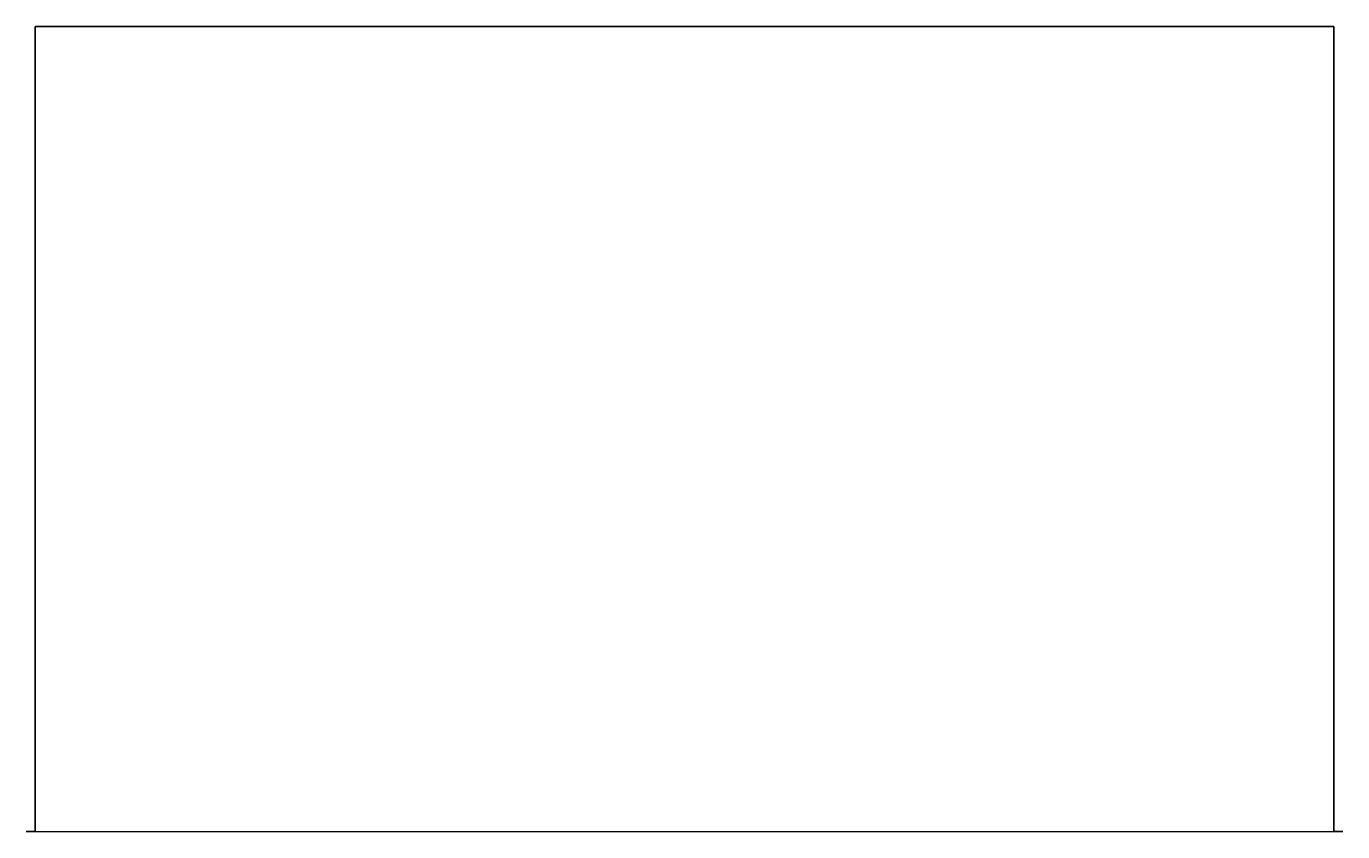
# Model space of a CAD drawing. Extents: x -1.48 to 1.48, y -3.77 to -1.96.
import ezdxf

# ---------------------------------------------------------------- set-up
doc = ezdxf.new("R2010")
doc.units = 0
doc.layers.add('INTERIOR1', color=4, linetype='CONTINUOUS')

msp = doc.modelspace()

# ---------------------------------------------------------------- linework, layer by layer
at = {"layer": 'INTERIOR1'}
for points in [[(-1.46, -3.77, 1.43), (-1.46, -1.96, 1.43), (-1.46, -2.14, 2.43), (-1.46, -3.44, 2.43)], [(-1.46, -1.96, 3.32), (1.46, -1.96, 3.32), (1.41, -1.96, 3.42), (-1.41, -1.96, 3.42)], [(-1.46, -1.96, 1.43), (1.46, -1.96, 1.43), (1.15, -1.96, 2.54), (-1.15, -1.96, 2.54)], [(-1.15, -1.96, 2.54), (-1.31, -1.96, 2.54), (-1.46, -1.96, 1.43)], [(-1.31, -1.96, 2.54), (-1.41, -1.96, 2.64), (-1.46, -1.96, 1.43)], [(-1.41, -1.96, 2.64), (-1.41, -1.96, 3.1), (-1.46, -1.96, 3.32), (-1.46, -1.96, 1.43)], [(-1.46, -1.96, 3.32), (-1.46, -1.96, 3.32), (-1.41, -1.96, 3.1), (-1.31, -1.96, 3.2)], [(-1.46, -1.96, 3.32), (-1.46, -1.96, 3.32), (-1.31, -1.96, 3.2), (-1.15, -1.96, 3.2)], [(1.15, -1.96, 3.2), (1.46, -1.96, 3.32), (-1.46, -1.96, 3.32), (-1.15, -1.96, 3.2)], [(-1.46, -1.96, 1.43), (-1.46, -3.77, 1.43), (1.46, -3.77, 1.43), (1.46, -1.96, 1.43)], [(-1.46, -2.14, 3.11), (-1.46, -2.14, 2.43), (-1.46, -1.96, 1.43), (-1.46, -1.96, 3.32)], [(-1.46, -2.67, 3.11), (-1.46, -2.14, 3.11), (-1.46, -1.96, 3.32)], [(-1.46, -2.67, 3.11), (-1.46, -1.96, 3.32), (-1.46, -3.77, 3.32), (-1.46, -3.07, 3.09)], [(-1.41, -1.96, 3.42), (1.41, -1.96, 3.42), (0.7, -1.96, 3.7), (-0.7, -1.96, 3.7)], [(1.05, -1.96, 3.1), (1.15, -1.96, 3.2), (-1.15, -1.96, 3.2), (-1.05, -1.96, 3.1)], [(1.15, -1.96, 2.54), (1.05, -1.96, 2.64), (-1.05, -1.96, 2.64), (-1.15, -1.96, 2.54)], [(1.05, -1.96, 2.64), (1.05, -1.96, 3.1), (-1.05, -1.96, 3.1), (-1.05, -1.96, 2.64)], [(-0.7, -1.96, 3.7), (0.7, -1.96, 3.7), (0.3, -1.96, 3.78), (-0.3, -1.96, 3.78)], [(1.31, -1.96, 2.54), (1.15, -1.96, 2.54), (1.46, -1.96, 1.43)], [(1.46, -1.96, 3.32), (1.15, -1.96, 3.2), (1.15, -1.96, 3.2), (1.31, -1.96, 3.2)], [(1.41, -1.96, 2.64), (1.31, -1.96, 2.54), (1.46, -1.96, 1.43)], [(1.41, -1.96, 3.1), (1.46, -1.96, 3.32), (1.31, -1.96, 3.2), (1.41, -1.96, 3.1)], [(1.46, -1.96, 1.43), (1.46, -1.96, 3.32), (1.41, -1.96, 3.1), (1.41, -1.96, 2.64)], [(1.46, -2.14, 2.43), (1.46, -1.96, 1.43), (1.46, -3.77, 1.43), (1.46, -3.44, 2.43)], [(1.46, -1.96, 3.32), (1.46, -1.96, 1.43), (1.46, -2.14, 2.43), (1.46, -2.14, 3.11)], [(1.46, -1.96, 3.32), (1.46, -1.96, 3.32), (1.46, -2.14, 3.11), (1.46, -2.67, 3.11)], [(1.46, -1.96, 3.32), (1.46, -2.67, 3.11), (1.46, -3.07, 3.09), (1.46, -3.77, 3.32)], [(-1.46, -2.67, 2.43), (-1.46, -2.67, 3.11), (-1.46, -3.07, 3.09), (-1.46, -3.07, 2.43)], [(1.46, -2.67, 3.11), (1.46, -2.67, 2.43), (1.46, -3.07, 2.43), (1.46, -3.07, 3.09)], [(-1.46, -3.44, 3.09), (-1.46, -3.07, 3.09), (-1.46, -3.77, 3.32)], [(1.46, -3.77, 3.32), (1.46, -3.77, 3.32), (1.46, -3.07, 3.09), (1.46, -3.44, 3.09)], [(-1.46, -3.44, 2.43), (-1.46, -3.44, 3.09), (-1.46, -3.77, 3.32), (-1.46, -3.77, 1.43)], [(1.46, -3.77, 1.43), (1.46, -3.77, 3.32), (1.46, -3.44, 3.09), (1.46, -3.44, 2.43)], [(-1.48, -3.77, 3.2), (-1.48, -3.77, 1.43), (-1.46, -3.77, 1.43), (-1.46, -3.77, 3.2)], [(1.46, -3.77, 3.2), (1.46, -3.77, 1.43), (1.48, -3.77, 1.43), (1.48, -3.77, 3.2)]]:
    msp.add_3dface(points, dxfattribs=at)

doc.saveas('drawing.dxf')
